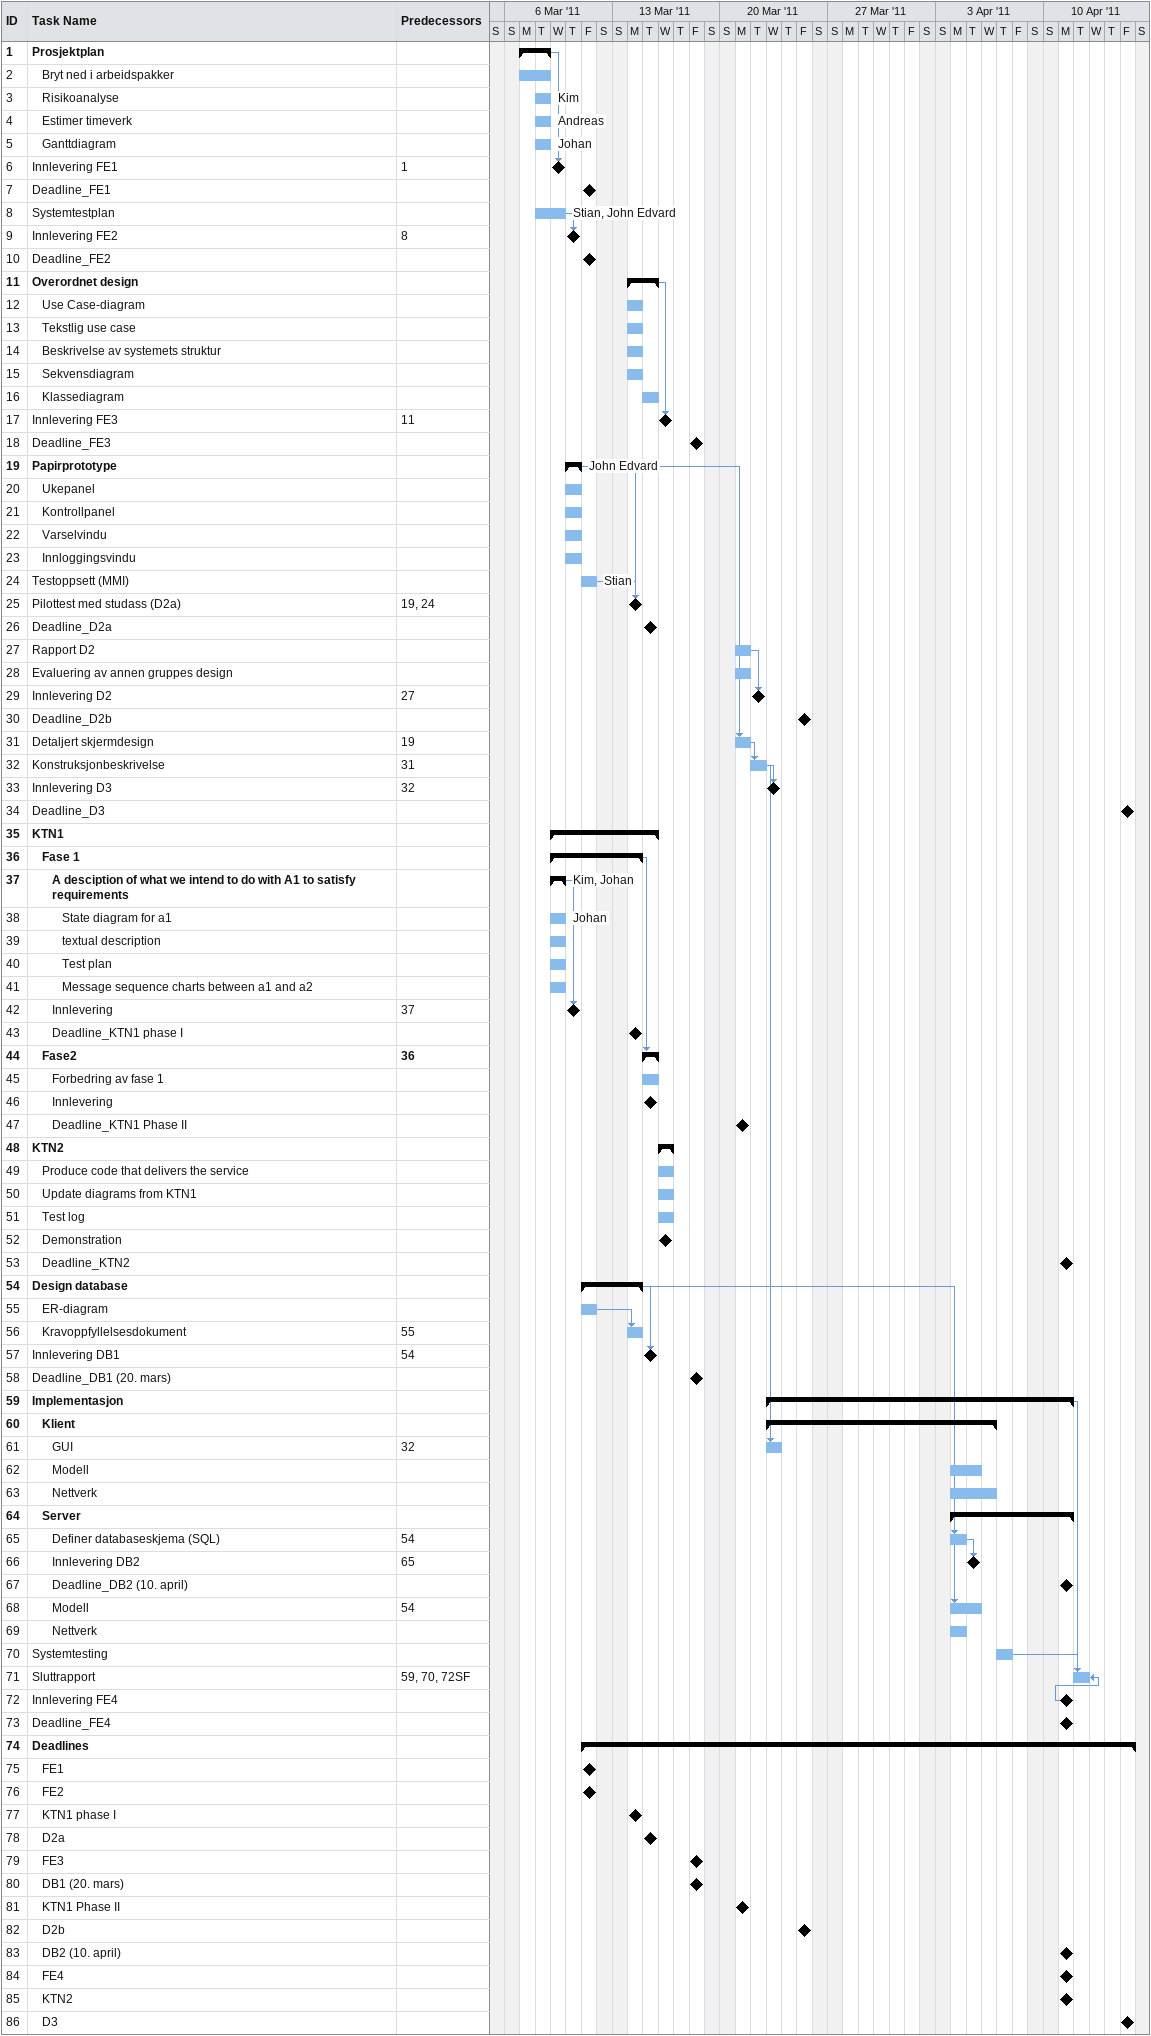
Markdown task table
| ID | Level | Task | Start | Finish | Predecessors | Resources |
|---|---|---|---|---|---|---|
| 1 | 1 | **Prosjektplan** | 2011-03-07 | 2011-03-08 |  |  |
| 2 | 2 | Bryt ned i arbeidspakker | 2011-03-07 | 2011-03-08 |  |  |
| 3 | 2 | Risikoanalyse | 2011-03-08 | 2011-03-08 |  | Kim |
| 4 | 2 | Estimer timeverk | 2011-03-08 | 2011-03-08 |  | Andreas |
| 5 | 2 | Ganttdiagram | 2011-03-08 | 2011-03-08 |  | Johan |
| 6 | 1 | Innlevering FE1 (milestone) | 2011-03-09 | 2011-03-09 | 1 |  |
| 7 | 1 | Deadline_FE1 (milestone) | 2011-03-11 | 2011-03-11 |  |  |
| 8 | 1 | Systemtestplan | 2011-03-08 | 2011-03-09 |  | Stian, John Edvard |
| 9 | 1 | Innlevering FE2 (milestone) | 2011-03-10 | 2011-03-10 | 8 |  |
| 10 | 1 | Deadline_FE2 (milestone) | 2011-03-11 | 2011-03-11 |  |  |
| 11 | 1 | **Overordnet design** | 2011-03-14 | 2011-03-15 |  |  |
| 12 | 2 | Use Case-diagram | 2011-03-14 | 2011-03-14 |  |  |
| 13 | 2 | Tekstlig use case | 2011-03-14 | 2011-03-14 |  |  |
| 14 | 2 | Beskrivelse av systemets struktur | 2011-03-14 | 2011-03-14 |  |  |
| 15 | 2 | Sekvensdiagram | 2011-03-14 | 2011-03-14 |  |  |
| 16 | 2 | Klassediagram | 2011-03-15 | 2011-03-15 |  |  |
| 17 | 1 | Innlevering FE3 (milestone) | 2011-03-16 | 2011-03-16 | 11 |  |
| 18 | 1 | Deadline_FE3 (milestone) | 2011-03-18 | 2011-03-18 |  |  |
| 19 | 1 | **Papirprototype** | 2011-03-10 | 2011-03-10 |  | John Edvard |
| 20 | 2 | Ukepanel | 2011-03-10 | 2011-03-10 |  |  |
| 21 | 2 | Kontrollpanel | 2011-03-10 | 2011-03-10 |  |  |
| 22 | 2 | Varselvindu | 2011-03-10 | 2011-03-10 |  |  |
| 23 | 2 | Innloggingsvindu | 2011-03-10 | 2011-03-10 |  |  |
| 24 | 1 | Testoppsett (MMI) | 2011-03-11 | 2011-03-11 |  | Stian |
| 25 | 1 | Pilottest med studass (D2a) (milestone) | 2011-03-14 | 2011-03-14 | 19, 24 |  |
| 26 | 1 | Deadline_D2a (milestone) | 2011-03-15 | 2011-03-15 |  |  |
| 27 | 1 | Rapport D2 | 2011-03-21 | 2011-03-21 |  |  |
| 28 | 1 | Evaluering av annen gruppes design | 2011-03-21 | 2011-03-21 |  |  |
| 29 | 1 | Innlevering D2 (milestone) | 2011-03-22 | 2011-03-22 | 27 |  |
| 30 | 1 | Deadline_D2b (milestone) | 2011-03-25 | 2011-03-25 |  |  |
| 31 | 1 | Detaljert skjermdesign | 2011-03-21 | 2011-03-21 | 19 |  |
| 32 | 1 | Konstruksjonbeskrivelse | 2011-03-22 | 2011-03-22 | 31 |  |
| 33 | 1 | Innlevering D3 (milestone) | 2011-03-23 | 2011-03-23 | 32 |  |
| 34 | 1 | Deadline_D3 (milestone) | 2011-04-15 | 2011-04-15 |  |  |
| 35 | 1 | **KTN1** | 2011-03-09 | 2011-03-15 |  |  |
| 36 | 2 | **Fase 1** | 2011-03-09 | 2011-03-14 |  |  |
| 37 | 3 | **A desciption of what we intend to do with A1 to satisfy requirements** | 2011-03-09 | 2011-03-09 |  | Kim, Johan |
| 38 | 4 | State diagram for a1 | 2011-03-09 | 2011-03-09 |  | Johan |
| 39 | 4 | textual description | 2011-03-09 | 2011-03-09 |  |  |
| 40 | 4 | Test plan | 2011-03-09 | 2011-03-09 |  |  |
| 41 | 4 | Message sequence charts between a1 and a2 | 2011-03-09 | 2011-03-09 |  |  |
| 42 | 3 | Innlevering (milestone) | 2011-03-10 | 2011-03-10 | 37 |  |
| 43 | 3 | Deadline_KTN1 phase I (milestone) | 2011-03-14 | 2011-03-14 |  |  |
| 44 | 2 | **Fase2** | 2011-03-15 | 2011-03-15 | 36 |  |
| 45 | 3 | Forbedring av fase 1 | 2011-03-15 | 2011-03-15 |  |  |
| 46 | 3 | Innlevering (milestone) | 2011-03-15 | 2011-03-15 |  |  |
| 47 | 3 | Deadline_KTN1 Phase II (milestone) | 2011-03-21 | 2011-03-21 |  |  |
| 48 | 1 | **KTN2** | 2011-03-16 | 2011-03-16 |  |  |
| 49 | 2 | Produce code that delivers the service | 2011-03-16 | 2011-03-16 |  |  |
| 50 | 2 | Update diagrams from KTN1 | 2011-03-16 | 2011-03-16 |  |  |
| 51 | 2 | Test log | 2011-03-16 | 2011-03-16 |  |  |
| 52 | 2 | Demonstration (milestone) | 2011-03-16 | 2011-03-16 |  |  |
| 53 | 2 | Deadline_KTN2 (milestone) | 2011-04-11 | 2011-04-11 |  |  |
| 54 | 1 | **Design database** | 2011-03-11 | 2011-03-14 |  |  |
| 55 | 2 | ER-diagram | 2011-03-11 | 2011-03-11 |  |  |
| 56 | 2 | Kravoppfyllelsesdokument | 2011-03-14 | 2011-03-14 | 55 |  |
| 57 | 1 | Innlevering DB1 (milestone) | 2011-03-15 | 2011-03-15 | 54 |  |
| 58 | 1 | Deadline_DB1 (20. mars) (milestone) | 2011-03-18 | 2011-03-18 |  |  |
| 59 | 1 | **Implementasjon** | 2011-03-23 | 2011-04-11 |  |  |
| 60 | 2 | **Klient** | 2011-03-23 | 2011-04-06 |  |  |
| 61 | 3 | GUI | 2011-03-23 | 2011-03-23 | 32 |  |
| 62 | 3 | Modell | 2011-04-04 | 2011-04-05 |  |  |
| 63 | 3 | Nettverk | 2011-04-04 | 2011-04-06 |  |  |
| 64 | 2 | **Server** | 2011-04-04 | 2011-04-11 |  |  |
| 65 | 3 | Definer databaseskjema (SQL) | 2011-04-04 | 2011-04-04 | 54 |  |
| 66 | 3 | Innlevering DB2 (milestone) | 2011-04-05 | 2011-04-05 | 65 |  |
| 67 | 3 | Deadline_DB2 (10. april) (milestone) | 2011-04-11 | 2011-04-11 |  |  |
| 68 | 3 | Modell | 2011-04-04 | 2011-04-05 | 54 |  |
| 69 | 3 | Nettverk | 2011-04-04 | 2011-04-04 |  |  |
| 70 | 1 | Systemtesting | 2011-04-07 | 2011-04-07 |  |  |
| 71 | 1 | Sluttrapport | 2011-04-12 | 2011-04-12 | 59, 70, 72SF |  |
| 72 | 1 | Innlevering FE4 (milestone) | 2011-04-11 | 2011-04-11 |  |  |
| 73 | 1 | Deadline_FE4 (milestone) | 2011-04-11 | 2011-04-11 |  |  |
| 74 | 1 | **Deadlines** | 2011-03-11 | 2011-04-15 |  |  |
| 75 | 2 | FE1 (milestone) | 2011-03-11 | 2011-03-11 |  |  |
| 76 | 2 | FE2 (milestone) | 2011-03-11 | 2011-03-11 |  |  |
| 77 | 2 | KTN1 phase I (milestone) | 2011-03-14 | 2011-03-14 |  |  |
| 78 | 2 | D2a (milestone) | 2011-03-15 | 2011-03-15 |  |  |
| 79 | 2 | FE3 (milestone) | 2011-03-18 | 2011-03-18 |  |  |
| 80 | 2 | DB1 (20. mars) (milestone) | 2011-03-18 | 2011-03-18 |  |  |
| 81 | 2 | KTN1 Phase II (milestone) | 2011-03-21 | 2011-03-21 |  |  |
| 82 | 2 | D2b (milestone) | 2011-03-25 | 2011-03-25 |  |  |
| 83 | 2 | DB2 (10. april) (milestone) | 2011-04-11 | 2011-04-11 |  |  |
| 84 | 2 | FE4 (milestone) | 2011-04-11 | 2011-04-11 |  |  |
| 85 | 2 | KTN2 (milestone) | 2011-04-11 | 2011-04-11 |  |  |
| 86 | 2 | D3 (milestone) | 2011-04-15 | 2011-04-15 |  |  |
